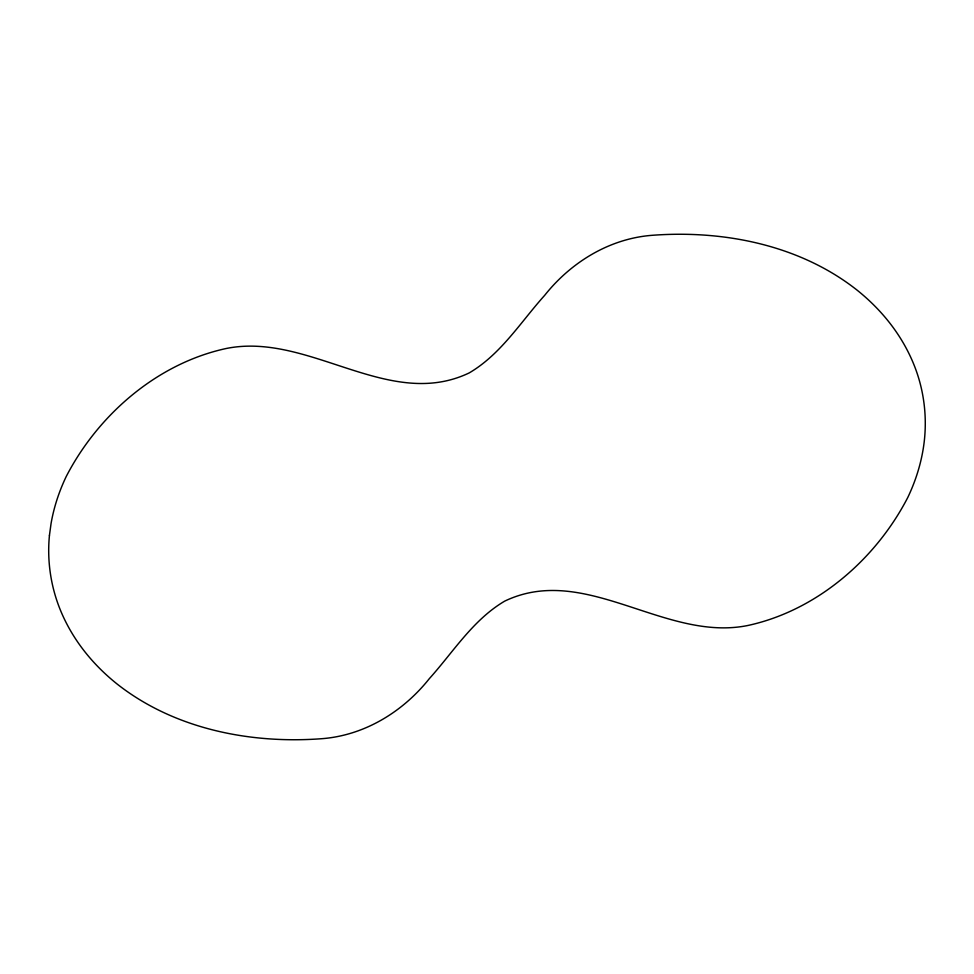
<?xml version="1.0" encoding="UTF-8"?>
<svg xmlns="http://www.w3.org/2000/svg" width="974" height="974" viewBox="0 0 974 974"><rect width="100%" height="100%" fill="white"/><g stroke="black" fill="none" stroke-linecap="round" stroke-linejoin="round"><path stroke-width="1.46" d="M49.443 535.371C47.117 558.979 50.271 583.024 58.501 605.268A270.991 207.9 -9.5 0 0 117.014 683.943C174.066 728.905 249.953 744.002 321.201 738.742C364.13 735.662 402.822 711.97 429.303 678.683C453.36 651.947 473.047 619.732 504.727 601.116C585.24 562.607 664.889 642.377 747.91 625.478C816.784 610.528 875.748 559.429 907.768 497.507A267.473 205.197 -9.5 0 0 922.926 450.548C927.711 423.227 925.178 394.738 915.499 368.732A270.991 207.9 -9.5 0 0 856.986 290.057C799.934 245.095 724.047 229.998 652.799 235.258C609.87 238.338 571.178 262.03 544.697 295.317C520.64 322.053 500.953 354.268 469.273 372.884C388.76 411.393 309.111 331.623 226.09 348.522C157.216 363.472 98.252 414.571 66.232 476.493A267.473 205.197 -9.5 0 0 51.074 523.452L49.443 535.371"/></g></svg>
